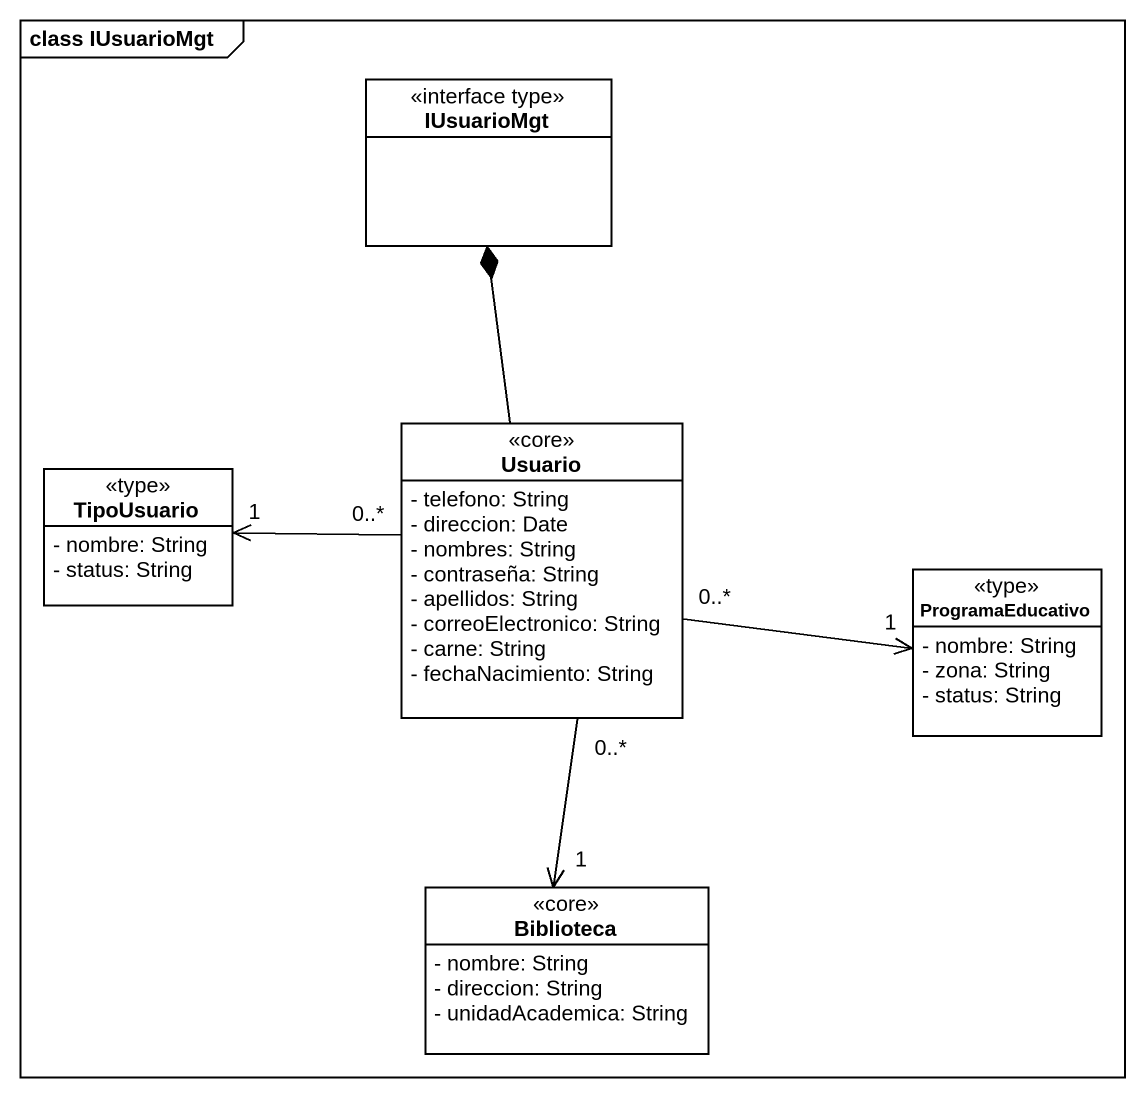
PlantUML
@startuml
mainframe class IUsuarioMgt
hide circle
hide empty members
skinparam classAttributeIconSize 0
class IUsuarioMgt <<interface type>>
class Usuario <<core>> {
  - telefono: String
  - direccion: Date
  - nombres: String
  - contraseña: String
  - apellidos: String
  - correoElectronico: String
  - carne: String
  - fechaNacimiento: String
}
class TipoUsuario <<type>> {
  - nombre: String
  - status: String
}
class ProgramaEducativo <<type>> {
  - nombre: String
  - zona: String
  - status: String
}
class Biblioteca <<core>> {
  - nombre: String
  - direccion: String
  - unidadAcademica: String
}
Usuario -up-* IUsuarioMgt
Usuario "0..*" -right-> "1" ProgramaEducativo
Usuario "0..*" --> "1" Biblioteca
TipoUsuario "1" <-right- "0..*" Usuario
@enduml
